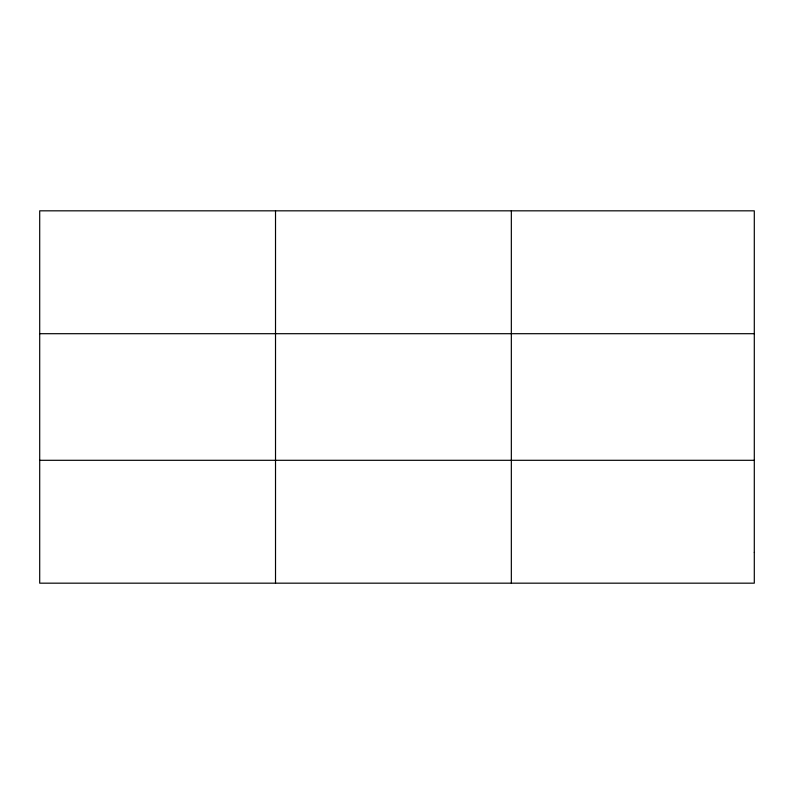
<?xml version="1.0" encoding="UTF-8"?>
<svg xmlns="http://www.w3.org/2000/svg" width="794" height="794" viewBox="0 0 794 794"><rect width="100%" height="100%" fill="white"/><g stroke="black" fill="none" stroke-linecap="round" stroke-linejoin="round"><path stroke-width="1.19" d="M275.518 210.827L275.518 583.173M511.336 210.827L511.336 583.173M39.7 333.698L754.3 333.698M39.7 460.302L754.3 460.302M754.3 552.455L754.3 583.173L39.7 583.173L39.7 210.827L754.3 210.827L754.3 552.455"/></g></svg>
